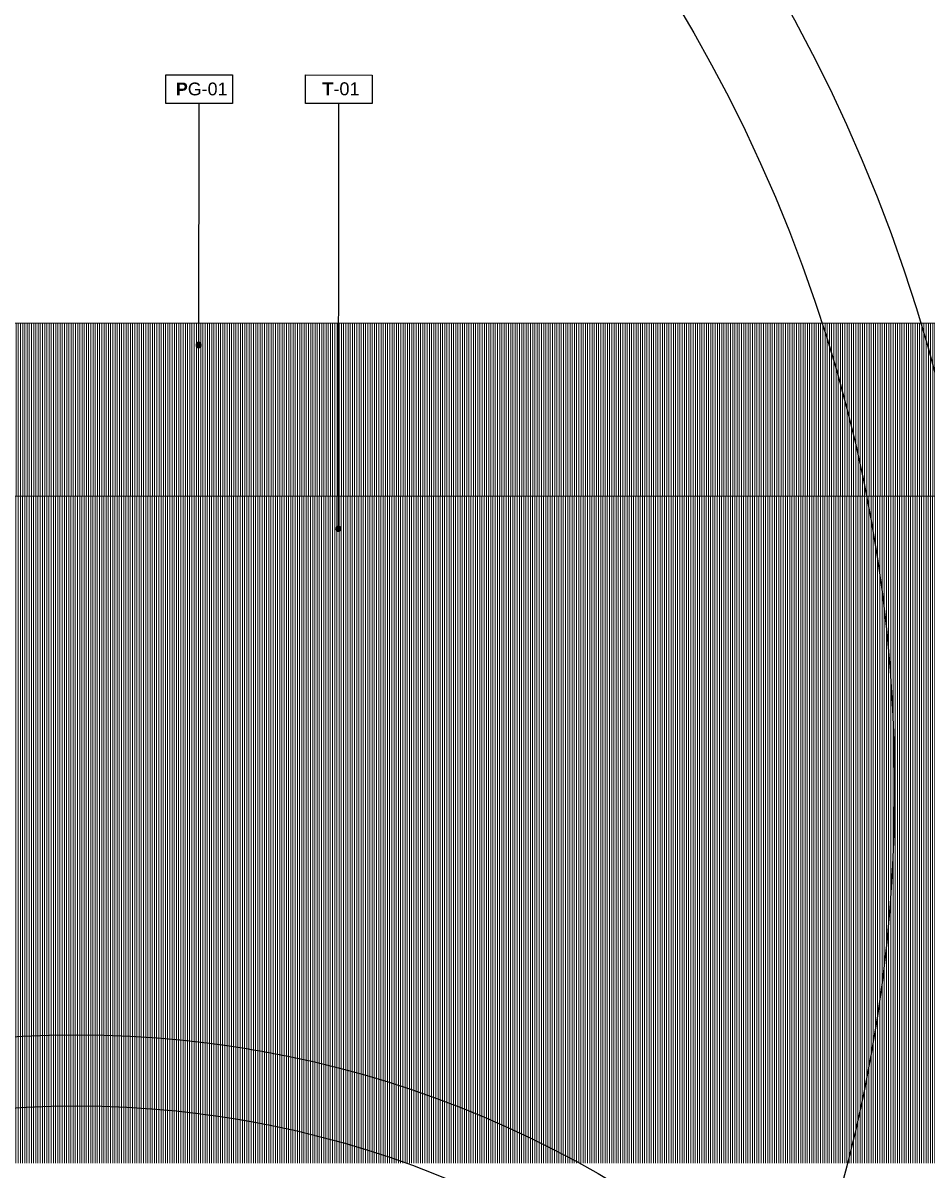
# Model space of a CAD drawing. Header units: metres. Extents: x -325 to 301, y -147 to 149.
# Drawn here: x 18.965 to 21.577, y 113.739 to 117.053 of the extents above; entities that cross this region are included whole.
import ezdxf

# ---------------------------------------------------------------- set-up
doc = ezdxf.new("R2010")
doc.units = ezdxf.units.M
doc.layers.add('-AUX-QAD', color=5, linetype='Continuous', plot=False)
doc.layers.add('-AUX_RIM', color=2, linetype='Continuous', plot=False)
doc.layers.add('0-TX-1_25', color=7, linetype='Continuous', true_color=0x3f4f7f)
doc.layers.add('03-TR-Paviment_01_Compacted Ground', color=7, linetype='Continuous', lineweight=5, true_color=0xc5a967)
doc.layers.add('1-CM', color=7, linetype='Continuous', lineweight=0)
doc.layers.add('3-TR Seleccionat', color=44, linetype='Continuous', lineweight=0)
doc.layers.add('A-KEYPLAN_HATCH', color=7, linetype='Continuous')
doc.layers.add('A_TEXT_2', color=7, linetype='Continuous')
doc.styles.add('Arial_4', font='arial.ttf', dxfattribs={"height": 1.8})
doc.styles.get("Standard").update_dxf_attribs({"font": 'arial.ttf'})

# ---------------------------------------------------------------- blocks, each defined once
blk = doc.blocks.new('hatch keyplan 2')
at = {"layer": 'A-KEYPLAN_HATCH'}
blk.add_lwpolyline([(0, 0.00548), (0.01287, 0.00548), (0.01287, 0), (0, 0)], close=True, dxfattribs=at)
blk = doc.blocks.new('hatch keyplan')
at = {"layer": 'A-KEYPLAN_HATCH'}
blk.add_blockref('hatch keyplan 2', (1.43058, 0.85215), dxfattribs=at)
blk = doc.blocks.new('PG01')
at = {"layer": 'A-KEYPLAN_HATCH'}
blk.add_blockref('hatch keyplan', (-1.42958, -0.85215), dxfattribs=at)
at = {"layer": 'A-KEYPLAN_HATCH', "insert": (0.00021, 0.00402), "char_height": 0.0024588, "attachment_point": 1, "line_spacing_factor": 0.938532, "style": 'Arial_4'}
blk.add_mtext_dynamic_manual_height_columns('\\pi0.00276;{\\fArial|b1|i0|c0|p34;P}G-01', width=0.0145619, gutter_width=0.015, heights=[0], dxfattribs=at)
blk = doc.blocks.new('T-01')
at = {"layer": 'A-KEYPLAN_HATCH'}
blk.add_blockref('hatch keyplan', (-1.43058, -0.85215), dxfattribs=at)
at = {"layer": 'A_TEXT_2', "insert": (-0.0008, 0.00408), "char_height": 0.0025, "attachment_point": 1}
blk.add_mtext_dynamic_manual_height_columns('\\pi0.00405;{\\fArial|b1|i0|c0|p34;T}-01', width=0.0145619, gutter_width=0.015, heights=[0], dxfattribs=at)
blk = doc.blocks.new('POINT')
at = {"layer": '0-TX-1_25'}
h = blk.add_hatch(dxfattribs=at)
h.set_pattern_fill('ANGLE', color=256)
h.set_pattern_definition([(0, (-83.747, -12.726), (0, 6.985), [5.08, -1.905]), (90, (-83.747, -12.726), (-6.985, 4e-16), [5.08, -1.905])])
edge = h.paths.add_edge_path()
edge.add_arc((0, 0), 0.0075, 0, 360)
h = blk.add_hatch(color=256, dxfattribs=at)
h.dxf.hatch_style = 1
edge = h.paths.add_edge_path()
edge.add_arc((0, 0), 0.0075, 0, 360)
blk.add_circle((0, 0), 0.0075, dxfattribs=at)

msp = doc.modelspace()

# ---------------------------------------------------------------- hatches: boundary and pattern name
at = {"layer": '03-TR-Paviment_01_Compacted Ground'}
h = msp.add_hatch(dxfattribs=at)
h.set_pattern_fill('ANSI31', color=256, scale=0.002, angle=225, style=0)
h.set_pattern_definition([(270, (-180.2987154, 64.0278784), (0.00635, -2e-18), [])])
h.paths.add_polyline_path([(19.7986, 116.1856), (23.7252, 116.1856), (23.7252, 115.6856), (18.907, 115.6856), (18.8252, 115.9856), (18.8252, 116.1856)])
at = {"layer": '3-TR Seleccionat'}
h = msp.add_hatch(dxfattribs=at)
h.set_pattern_fill('ANSI31', color=256, scale=0.002, angle=45, style=0)
h.set_pattern_definition([(90, (1.196562, 26.758981), (-0.00635, 0), [])])
h.paths.add_polyline_path([(12.7252, 113.759), (12.7252, 114.0324), (15.4111, 114.0324), (15.5073, 114.3856), (18.5451, 115.3253), (18.6431, 115.6845), (23.7264, 115.6856), (23.724, 113.759)])

# ---------------------------------------------------------------- linework, layer by layer
at = {"layer": '-AUX-QAD'}
for radius in [3.0274, 2.8218]:
    msp.add_circle((19.1196, 111.1021), radius, dxfattribs=at)
at = {"layer": '-AUX_RIM'}
for radius in [4.6517, 4.6517, 4.3795, 4.3795]:
    msp.add_circle((17.1034, 114.8448), radius, dxfattribs=at)
at = {"layer": '0-TX-1_25', "elevation": 0}
for points in [[(19.4726, 116.1223), (19.4738, 116.8203)], [(19.8763, 115.5916), (19.8775, 116.8202)]]:
    msp.add_lwpolyline(points, dxfattribs=at)
at = {"layer": '1-CM'}
for p, q in [((23.7252, 116.1856, 0), (18.7289, 116.1856, 0)), ((23.7252, 115.6856, 0), (18.6434, 115.6856, 0))]:
    msp.add_line(p, q, dxfattribs=at)

# ---------------------------------------------------------------- block references
at = {"layer": '0-TX-1_25', "xscale": 15, "yscale": 15, "zscale": 15}
msp.add_blockref('PG01', (19.3623, 116.8203, 0), dxfattribs=at)
at = {"layer": '0-TX-1_25', "xscale": 15, "yscale": 15, "zscale": 15, "rotation": 359.9589107450755}
msp.add_blockref('T-01', (19.7809, 116.8203, 0), dxfattribs=at)
at = {"layer": '0-TX-1_25', "xscale": -1}
for p in [(19.4726, 116.1223), (19.8763, 115.5916)]:
    msp.add_blockref('POINT', p, dxfattribs=at)

doc.saveas('drawing.dxf')
